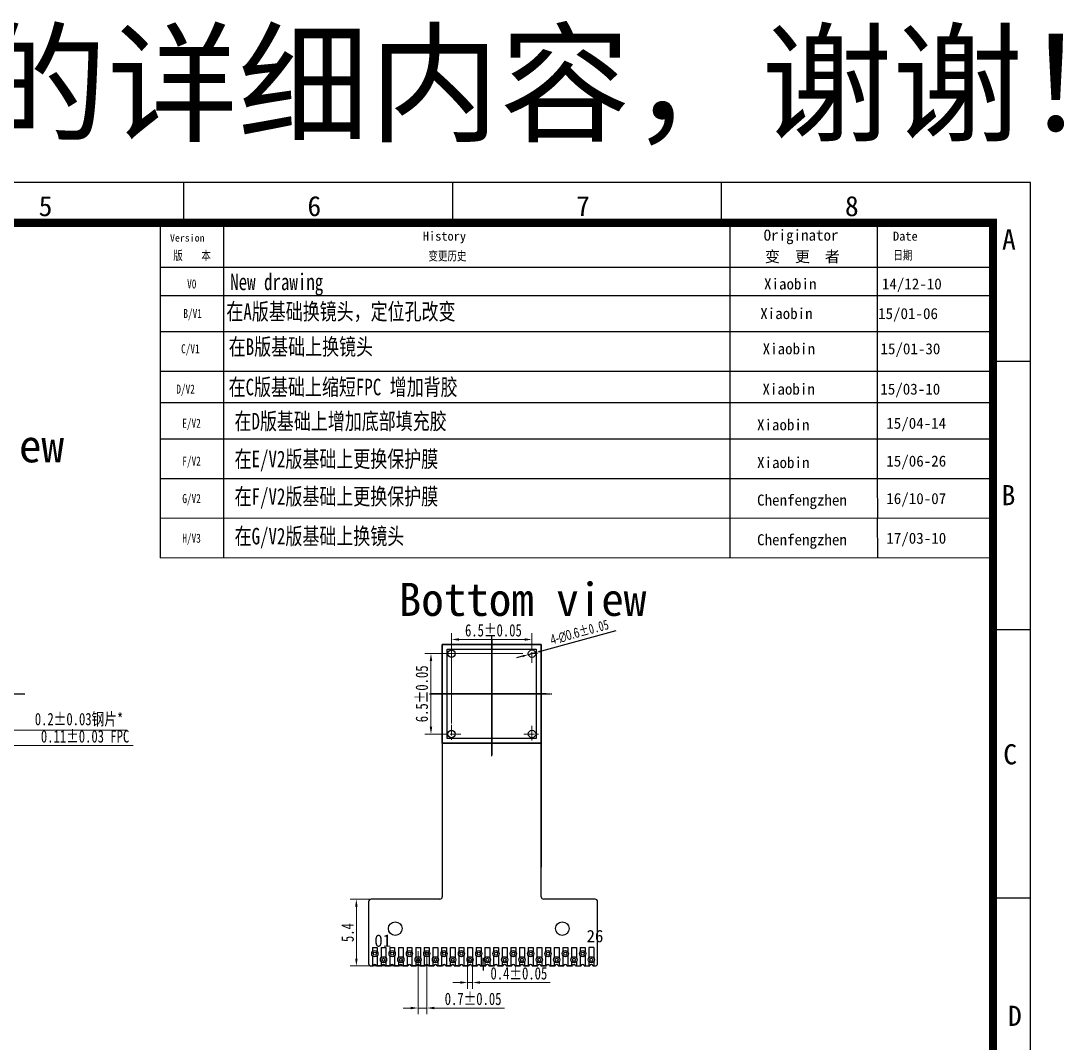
# Model space of a CAD drawing. Extents: x 388 to 571, y 205 to 344.
# Drawn here: x 486.7 to 571, y 261.4 to 344.1 of the extents above; entities that cross this region are included whole.
import ezdxf

# ---------------------------------------------------------------- set-up
doc = ezdxf.new("R2010")
doc.units = 0
doc.header["$LTSCALE"] = 23.1
doc.header["$MEASUREMENT"] = 0
for name, pattern in [('CENTER', [0.6, 0.375, -0.075, 0.075, -0.075]), ('DASHED', [0.2, 0.1, -0.1]), ('JIS_02_0.7', [1.35, 0.75, -0.6])]:
    doc.linetypes.add(name, pattern=pattern)
doc.layers.get('0').update_dxf_attribs({"linetype": 'CONTINUOUS'})
doc.layers.get('Defpoints').update_dxf_attribs({"linetype": 'CONTINUOUS'})
doc.layers.add('3_SOLID_GEOM', color=7, linetype='CONTINUOUS')
doc.layers.add('OUTLINE', color=7, linetype='CONTINUOUS')
doc.layers.add('中心线', color=1, linetype='CENTER', lineweight=9)
doc.layers.add('标注', color=3, linetype='CONTINUOUS', lineweight=9)
doc.styles.get("Standard").update_dxf_attribs({"font": 'txt', "width": 0.8})
doc.styles.add('style1', font='NSimSun.ttf')
doc.styles.add('TEXTSTYLE_1', font='txt', dxfattribs={"width": 0.75})
doc.styles.add('宋体', font='txt', dxfattribs={"width": 0.75})
doc.styles.add('样式 1', font='SimSun.ttf', dxfattribs={"width": 0.75})
doc.dimstyles.new('ISO-25$0', dxfattribs={"dimscale": 0, "dimtxt": 1, "dimasz": 0.6, "dimexe": 0.5, "dimexo": 0.3, "dimgap": 0.2, "dimtad": 1, "dimrnd": 0.0005, "dimdsep": 46, "dimtxsty": '样式 1', "dimcen": 2.5, "dimclrd": 3, "dimclre": 3, "dimclrt": 3, "dimazin": 0, "dimtfac": 1, "dimtmove": 0, "dimatfit": 3, "dimfxl": 0, "dimlwd": 9, "dimlwe": 9, "dimarcsym": 0})
doc.dimstyles.new('ISO-25$3', dxfattribs={"dimtxt": 0.8, "dimasz": 0.5, "dimexe": 0.3, "dimexo": 0.2, "dimgap": 0.2, "dimtad": 1, "dimdsep": 46, "dimtxsty": '样式 1', "dimcen": 0.6, "dimclrd": 3, "dimclre": 3, "dimclrt": 3, "dimadec": 0, "dimazin": 0, "dimtp": 0.1, "dimtm": 0.1, "dimtfac": 1, "dimtmove": 0, "dimatfit": 3, "dimfxl": 0, "dimarcsym": 0})

# ---------------------------------------------------------------- blocks, each defined once
blk = doc.blocks.new('*D23')
at = {"layer": '3_SOLID_GEOM', "color": 3, "lineweight": 9}
for p, q in [((517.471, 273.056), (513.303, 273.056)), ((513.803, 272.456), (513.803, 268.256)), ((517.446, 267.656), (513.303, 267.656))]:
    blk.add_line(p, q, dxfattribs=at)
at = {"layer": '3_SOLID_GEOM', "color": 3}
for points in [[(513.703, 272.456), (513.903, 272.456), (513.803, 273.056)], [(513.703, 268.256), (513.903, 268.256), (513.803, 267.656)]]:
    blk.add_solid(points, dxfattribs=at)
at = {"layer": 'Defpoints', "color": 0}
for p in [(517.771, 273.056), (513.803, 267.656), (517.746, 267.656)]:
    blk.add_point(p, dxfattribs=at)
at = {"layer": '3_SOLID_GEOM', "color": 3, "insert": (513.103, 270.356), "char_height": 1, "attachment_point": 5, "rotation": 90, "style": '样式 1'}
blk.add_mtext('5.4', dxfattribs=at)
blk = doc.blocks.new('*D24')
at = {"layer": '3_SOLID_GEOM', "color": 3, "lineweight": 9}
for p, q in [((522.796, 268.519), (522.796, 265.82)), ((523.196, 268.431), (523.196, 265.82)), ((522.196, 266.32), (521.596, 266.32)), ((522.796, 266.32), (523.196, 266.32)), ((523.796, 266.32), (529.48, 266.32))]:
    blk.add_line(p, q, dxfattribs=at)
at = {"layer": '3_SOLID_GEOM', "color": 3}
for points in [[(522.196, 266.42), (522.196, 266.22), (522.796, 266.32)], [(523.796, 266.42), (523.796, 266.22), (523.196, 266.32)]]:
    blk.add_solid(points, dxfattribs=at)
at = {"layer": 'Defpoints', "color": 0}
for p in [(522.796, 268.819), (523.196, 268.731), (523.196, 266.32)]:
    blk.add_point(p, dxfattribs=at)
at = {"layer": '3_SOLID_GEOM', "color": 3, "insert": (526.938, 267.056), "char_height": 1, "attachment_point": 5, "style": '样式 1'}
blk.add_mtext('0.4%%p0.05', dxfattribs=at)
blk = doc.blocks.new('*D25')
at = {"layer": '3_SOLID_GEOM', "color": 3, "lineweight": 9}
for p, q in [((518.796, 268.856), (518.796, 263.757)), ((519.496, 268.856), (519.496, 263.757)), ((518.196, 264.257), (517.596, 264.257)), ((518.796, 264.257), (519.496, 264.257)), ((520.096, 264.257), (525.78, 264.257))]:
    blk.add_line(p, q, dxfattribs=at)
at = {"layer": '3_SOLID_GEOM', "color": 3}
for points in [[(518.196, 264.357), (518.196, 264.157), (518.796, 264.257)], [(520.096, 264.357), (520.096, 264.157), (519.496, 264.257)]]:
    blk.add_solid(points, dxfattribs=at)
at = {"layer": 'Defpoints', "color": 0}
for p in [(518.796, 269.156), (519.496, 269.156), (519.496, 264.257)]:
    blk.add_point(p, dxfattribs=at)
at = {"layer": '3_SOLID_GEOM', "color": 3, "insert": (523.238, 264.993), "char_height": 1, "attachment_point": 5, "style": '样式 1'}
blk.add_mtext('0.7%%p0.05', dxfattribs=at)
blk = doc.blocks.new('*D30')
at = {"layer": 'Defpoints', "color": 0, "linetype": 'ByBlock'}
for p in [(485.324, 286.709), (485.524, 286.051), (485.324, 285.646)]:
    blk.add_point(p, dxfattribs=at)
at = {"layer": '标注', "color": 3, "linetype": 'ByBlock', "lineweight": 9}
for p, q in [((484.724, 286.709), (484.124, 286.709)), ((485.324, 285.946), (485.324, 287.209)), ((485.324, 286.709), (485.524, 286.709)), ((485.524, 286.351), (485.524, 287.209)), ((486.124, 286.709), (495.274, 286.709))]:
    blk.add_line(p, q, dxfattribs=at)
at = {"layer": '标注', "color": 3, "linetype": 'ByBlock'}
for points in [[(484.724, 286.809), (484.724, 286.609), (485.324, 286.709)], [(486.124, 286.809), (486.124, 286.609), (485.524, 286.709)]]:
    blk.add_solid(points, dxfattribs=at)
at = {"layer": '标注', "color": 3, "linetype": 'ByBlock', "insert": (491.387, 287.559), "char_height": 1, "attachment_point": 5, "style": '样式 1'}
blk.add_mtext('0.2%%P0.03钢片{\\C1;*}', dxfattribs=at)
blk = doc.blocks.new('*D31')
at = {"layer": 'Defpoints', "color": 0, "linetype": 'ByBlock'}
for p in [(485.214, 285.743), (485.214, 285.474), (485.324, 285.761)]:
    blk.add_point(p, dxfattribs=at)
at = {"layer": '标注', "color": 3, "linetype": 'ByBlock', "lineweight": 9}
for p, q in [((484.614, 285.474), (484.014, 285.474)), ((485.214, 285.474), (485.324, 285.474)), ((485.214, 285.443), (485.214, 284.974)), ((485.324, 285.461), (485.324, 284.974)), ((485.924, 285.474), (495.766, 285.474))]:
    blk.add_line(p, q, dxfattribs=at)
at = {"layer": '标注', "color": 3, "linetype": 'ByBlock'}
for points in [[(484.614, 285.574), (484.614, 285.374), (485.214, 285.474)], [(485.924, 285.574), (485.924, 285.374), (485.324, 285.474)]]:
    blk.add_solid(points, dxfattribs=at)
at = {"layer": '标注', "color": 3, "linetype": 'ByBlock', "insert": (491.876, 286.21), "char_height": 1, "attachment_point": 5, "style": '样式 1'}
blk.add_mtext('0.11%%P0.03 FPC{\\C1; }', dxfattribs=at)
blk = doc.blocks.new('*D73')
at = {"layer": 'Defpoints', "color": 0}
for p in [(527.996, 294.049), (527.996, 292.914), (521.496, 286.95)]:
    blk.add_point(p, dxfattribs=at)
at = {"layer": '标注', "color": 3, "lineweight": 9}
for p, q in [((521.496, 287.25), (521.496, 294.549)), ((527.996, 293.214), (527.996, 294.549)), ((522.096, 294.049), (527.396, 294.049))]:
    blk.add_line(p, q, dxfattribs=at)
at = {"layer": '标注', "color": 3}
for points in [[(522.096, 294.149), (522.096, 293.949), (521.496, 294.049)], [(527.396, 294.149), (527.396, 293.949), (527.996, 294.049)]]:
    blk.add_solid(points, dxfattribs=at)
at = {"layer": '标注', "color": 3, "insert": (524.88, 294.785), "char_height": 1, "attachment_point": 5, "style": '样式 1'}
blk.add_mtext('6.5%%P0.05', dxfattribs=at)
blk = doc.blocks.new('*D74')
at = {"layer": 'Defpoints', "color": 0}
for p in [(519.833, 292.906), (527.566, 292.906), (521.496, 286.406)]:
    blk.add_point(p, dxfattribs=at)
at = {"layer": '标注', "color": 3, "lineweight": 9}
for p, q in [((527.266, 292.906), (519.333, 292.906)), ((519.833, 287.006), (519.833, 292.306)), ((521.196, 286.406), (519.333, 286.406))]:
    blk.add_line(p, q, dxfattribs=at)
at = {"layer": '标注', "color": 3}
for points in [[(519.733, 292.306), (519.933, 292.306), (519.833, 292.906)], [(519.733, 287.006), (519.933, 287.006), (519.833, 286.406)]]:
    blk.add_solid(points, dxfattribs=at)
at = {"layer": '标注', "color": 3, "insert": (519.096, 289.656), "char_height": 1, "attachment_point": 5, "rotation": 90, "style": '样式 1'}
blk.add_mtext('6.5%%P0.05', dxfattribs=at)
blk = doc.blocks.new('*D79')
at = {"layer": '3_SOLID_GEOM', "color": 3, "lineweight": -2}
for p, q in [((534.764, 294.76), (528.768, 293.117)), ((527.225, 292.695), (526.742, 292.563)), ((527.707, 292.827), (528.286, 292.985))]:
    blk.add_line(p, q, dxfattribs=at)
at = {"layer": '3_SOLID_GEOM', "color": 3}
for points in [[(527.203, 292.775), (527.247, 292.614), (527.707, 292.827)], [(528.746, 293.198), (528.79, 293.037), (528.286, 292.985)]]:
    blk.add_solid(points, dxfattribs=at)
at = {"layer": 'Defpoints', "color": 0}
for p in [(527.707, 292.827), (528.286, 292.985)]:
    blk.add_point(p, dxfattribs=at)
at = {"layer": '3_SOLID_GEOM', "color": 3, "insert": (531.836, 294.629), "char_height": 0.8, "attachment_point": 5, "rotation": 15.31569, "style": '样式 1'}
blk.add_mtext('{\\fGulim|b0|i0|c129|p34;4-∅0.6}%%P0.05', dxfattribs=at)

msp = doc.modelspace()

# ---------------------------------------------------------------- linework, layer by layer
at = {"color": 0, "linetype": 'Continuous'}
for p, q in [((568.292, 330.986), (388.001, 330.986)), ((499.87, 327.729), (499.87, 330.986)), ((521.593, 327.729), (521.593, 330.986)), ((543.315, 327.729), (543.315, 330.986)), ((568.292, 204.812), (568.292, 330.986)), ((497.948, 327.729), (497.948, 321.818)), ((503.063, 327.729), (503.063, 315.746)), ((543.977, 327.729), (543.977, 315.746)), ((555.91, 327.729), (555.91, 315.746)), ((565.257, 324.126), (497.948, 324.126)), ((565.257, 321.818), (497.948, 321.818)), ((565.038, 316.546), (568.292, 316.546)), ((565.038, 294.85), (568.292, 294.85)), ((565.038, 273.155), (568.292, 273.155))]:
    msp.add_line(p, q, dxfattribs=at)
at = {"color": 1}
for p, q in [((524.746, 284.627), (524.746, 294.343)), ((524.746, 289.656), (524.746, 294.156)), ((524.746, 294.047), (524.746, 284.729)), ((524.746, 293.656), (524.746, 285.656)), ((524.746, 293.656), (524.746, 285.841)), ((519.718, 289.656), (529.433, 289.656)), ((529.137, 289.656), (519.819, 289.656)), ((524.746, 289.656), (520.246, 289.656)), ((524.746, 289.656), (520.246, 289.656)), ((524.746, 289.656), (520.246, 289.656)), ((529.095, 289.656), (520.397, 289.656)), ((520.397, 289.656), (529.095, 289.656)), ((529.095, 289.656), (520.397, 289.656)), ((520.397, 289.656), (529.095, 289.656)), ((529.095, 289.656), (520.397, 289.656)), ((520.397, 289.656), (529.095, 289.656)), ((520.746, 289.656), (528.746, 289.656)), ((528.746, 289.656), (520.746, 289.656)), ((520.746, 289.656), (528.746, 289.656)), ((528.746, 289.656), (520.746, 289.656)), ((520.746, 289.656), (528.746, 289.656)), ((528.746, 289.656), (520.746, 289.656)), ((528.746, 289.656), (520.931, 289.656))]:
    msp.add_line(p, q, dxfattribs=at)
for p, q in [((520.746, 285.656), (520.746, 293.656)), ((520.746, 293.656), (528.746, 293.656)), ((528.746, 293.656), (528.746, 285.656)), ((528.746, 285.656), (520.746, 285.656)), ((515.096, 269.156), (515.096, 268.806)), ((515.496, 269.156), (515.496, 268.806)), ((515.796, 269.156), (515.796, 268.306)), ((516.196, 269.156), (516.196, 268.306)), ((516.496, 269.156), (516.496, 268.806)), ((516.896, 269.156), (516.896, 268.806)), ((517.196, 269.156), (517.196, 268.306)), ((517.596, 269.156), (517.596, 268.306)), ((517.896, 269.156), (517.896, 268.806)), ((518.296, 269.156), (518.296, 268.806)), ((518.596, 269.156), (518.596, 268.306)), ((518.996, 269.156), (518.996, 268.306)), ((519.296, 269.156), (519.296, 268.806)), ((519.696, 269.156), (519.696, 268.806)), ((519.996, 269.156), (519.996, 268.306)), ((520.396, 269.156), (520.396, 268.306)), ((520.696, 269.156), (520.696, 268.806)), ((521.096, 269.156), (521.096, 268.806)), ((521.396, 269.156), (521.396, 268.306)), ((521.796, 269.156), (521.796, 268.306)), ((522.096, 269.156), (522.096, 268.806)), ((522.496, 269.156), (522.496, 268.806)), ((522.796, 269.156), (522.796, 268.306)), ((523.196, 269.156), (523.196, 268.306)), ((523.496, 269.156), (523.496, 268.806)), ((523.896, 269.156), (523.896, 268.806)), ((524.196, 269.156), (524.196, 268.306)), ((524.596, 269.156), (524.596, 268.306)), ((524.896, 269.156), (524.896, 268.806)), ((525.296, 269.156), (525.296, 268.806)), ((525.596, 269.156), (525.596, 268.306)), ((525.996, 269.156), (525.996, 268.306)), ((526.296, 269.156), (526.296, 268.806)), ((526.696, 269.156), (526.696, 268.806)), ((526.996, 269.156), (526.996, 268.306)), ((527.396, 269.156), (527.396, 268.306)), ((527.696, 269.156), (527.696, 268.806)), ((528.096, 269.156), (528.096, 268.806)), ((528.396, 269.156), (528.396, 268.306)), ((528.796, 269.156), (528.796, 268.306)), ((529.096, 269.156), (529.096, 268.806)), ((529.496, 269.156), (529.496, 268.806)), ((529.796, 269.156), (529.796, 268.306)), ((530.196, 269.156), (530.196, 268.306)), ((530.496, 269.156), (530.496, 268.806)), ((530.896, 269.156), (530.896, 268.806)), ((531.196, 269.156), (531.196, 268.306)), ((531.596, 269.156), (531.596, 268.306)), ((531.896, 269.156), (531.896, 268.806)), ((532.296, 269.156), (532.296, 268.806)), ((532.596, 269.156), (532.596, 268.306)), ((532.996, 269.156), (532.996, 268.306)), ((515.096, 268.506), (515.096, 267.656)), ((515.496, 268.506), (515.496, 267.656)), ((516.496, 268.506), (516.496, 267.656)), ((516.896, 268.506), (516.896, 267.656)), ((517.896, 268.506), (517.896, 267.656)), ((518.296, 268.506), (518.296, 267.656)), ((519.296, 268.506), (519.296, 267.656)), ((519.696, 268.506), (519.696, 267.656)), ((520.696, 268.506), (520.696, 267.656)), ((521.096, 268.506), (521.096, 267.656)), ((522.096, 268.506), (522.096, 267.656)), ((522.496, 268.506), (522.496, 267.656)), ((523.496, 268.506), (523.496, 267.656)), ((523.896, 268.506), (523.896, 267.656)), ((524.896, 268.506), (524.896, 267.656)), ((525.296, 268.506), (525.296, 267.656)), ((526.296, 268.506), (526.296, 267.656)), ((526.696, 268.506), (526.696, 267.656)), ((527.696, 268.506), (527.696, 267.656)), ((528.096, 268.506), (528.096, 267.656)), ((529.096, 268.506), (529.096, 267.656)), ((529.496, 268.506), (529.496, 267.656)), ((530.496, 268.506), (530.496, 267.656)), ((530.896, 268.506), (530.896, 267.656)), ((531.896, 268.506), (531.896, 267.656)), ((532.296, 268.506), (532.296, 267.656)), ((515.796, 268.006), (515.796, 267.656)), ((516.196, 268.006), (516.196, 267.656)), ((517.196, 268.006), (517.196, 267.656)), ((517.596, 268.006), (517.596, 267.656)), ((518.596, 268.006), (518.596, 267.656)), ((518.996, 268.006), (518.996, 267.656)), ((519.996, 268.006), (519.996, 267.656)), ((520.396, 268.006), (520.396, 267.656)), ((521.396, 268.006), (521.396, 267.656)), ((521.796, 268.006), (521.796, 267.656)), ((522.796, 268.006), (522.796, 267.656)), ((523.196, 268.006), (523.196, 267.656)), ((524.196, 268.006), (524.196, 267.656)), ((524.596, 268.006), (524.596, 267.656)), ((525.596, 268.006), (525.596, 267.656)), ((525.996, 268.006), (525.996, 267.656)), ((526.996, 268.006), (526.996, 267.656)), ((527.396, 268.006), (527.396, 267.656)), ((528.396, 268.006), (528.396, 267.656)), ((528.796, 268.006), (528.796, 267.656)), ((529.796, 268.006), (529.796, 267.656)), ((530.196, 268.006), (530.196, 267.656)), ((531.196, 268.006), (531.196, 267.656)), ((531.596, 268.006), (531.596, 267.656)), ((532.596, 268.006), (532.596, 267.656)), ((532.996, 268.006), (532.996, 267.656))]:
    msp.add_line(p, q)
at = {"color": 0}
for p, q in [((524.746, 294.156), (524.746, 294.156)), ((520.246, 289.656), (520.246, 289.656)), ((520.246, 289.656), (520.246, 289.656)), ((520.246, 289.656), (520.246, 289.656)), ((524.746, 285.984), (524.746, 285.489))]:
    msp.add_line(p, q, dxfattribs=at)
at = {"color": 0, "linetype": 'JIS_02_0.7', "ltscale": 0.0001}
for p, q in [((524.746, 293.656), (524.746, 293.256)), ((524.746, 293.656), (524.746, 293.256)), ((520.746, 289.656), (521.146, 289.656)), ((520.746, 289.656), (521.146, 289.656)), ((520.746, 289.656), (521.146, 289.656)), ((520.746, 289.656), (521.146, 289.656)), ((520.746, 289.656), (521.146, 289.656)), ((520.746, 289.656), (521.146, 289.656))]:
    msp.add_line(p, q, dxfattribs=at)
at = {"color": 1, "linetype": 'JIS_02_0.7', "ltscale": 0.0001}
for p, q in [((524.746, 285.656), (524.746, 293.656)), ((524.746, 293.656), (524.746, 285.656)), ((524.746, 292.806), (524.746, 286.506)), ((519.891, 289.656), (529.637, 289.656)), ((519.891, 289.656), (529.637, 289.656)), ((519.891, 289.656), (529.637, 289.656)), ((528.746, 289.656), (520.746, 289.656)), ((528.746, 289.656), (520.746, 289.656)), ((528.746, 289.656), (520.746, 289.656)), ((528.746, 289.656), (520.746, 289.656)), ((524.746, 289.656), (520.846, 289.656)), ((521.596, 289.656), (527.896, 289.656)), ((521.596, 289.656), (527.896, 289.656)), ((527.896, 289.656), (521.596, 289.656)), ((521.596, 289.656), (527.896, 289.656)), ((524.746, 289.656), (524.746, 285.756)), ((524.746, 289.656), (524.746, 285.756))]:
    msp.add_line(p, q, dxfattribs=at)
at = {"color": 1, "linetype": 'CENTER'}
for p, q in [((524.746, 293.256), (524.746, 286.056)), ((524.746, 293.256), (524.746, 286.056)), ((521.146, 289.656), (528.346, 289.656)), ((521.146, 289.656), (528.346, 289.656)), ((528.346, 289.656), (521.146, 289.656)), ((528.346, 289.656), (521.146, 289.656)), ((521.146, 289.656), (528.346, 289.656)), ((521.171, 289.656), (528.071, 289.656)), ((521.171, 289.656), (528.071, 289.656)), ((521.171, 289.656), (528.071, 289.656))]:
    msp.add_line(p, q, dxfattribs=at)
at = {"color": 0, "linetype": 'DASHED'}
for p, q in [((524.746, 292.201), (524.746, 292.201)), ((524.746, 292.201), (524.746, 292.201)), ((522.202, 289.656), (522.202, 289.656)), ((522.202, 289.656), (522.202, 289.656)), ((522.202, 289.656), (522.202, 289.656)), ((522.202, 289.656), (522.202, 289.656)), ((522.202, 289.656), (522.202, 289.656)), ((522.202, 289.656), (522.202, 289.656)), ((527.291, 289.656), (527.291, 289.656)), ((527.291, 289.656), (527.291, 289.656)), ((527.291, 289.656), (527.291, 289.656)), ((524.746, 287.112), (524.746, 287.112))]:
    msp.add_line(p, q, dxfattribs=at)
for points in [[(520.746, 285.656), (528.746, 285.656), (528.746, 293.656), (520.746, 293.656)], [(520.746, 293.656), (520.746, 285.656), (528.746, 285.656), (528.746, 293.656)], [(520.746, 285.656), (528.746, 285.656), (528.746, 293.656), (520.746, 293.656)], [(520.746, 293.656), (520.746, 285.656), (528.746, 285.656), (528.746, 293.656)], [(520.746, 285.656), (528.746, 285.656), (528.746, 293.656), (520.746, 293.656)], [(520.746, 293.656), (520.746, 285.656), (528.746, 285.656), (528.746, 293.656)]]:
    msp.add_lwpolyline(points, close=True)
for p in [(524.746, 292.406), (524.746, 292.406), (524.746, 292.406), (524.746, 292.406), (524.746, 292.406), (524.746, 292.406), (524.746, 292.406), (524.746, 292.406), (524.746, 292.406), (524.746, 292.406), (524.746, 292.406), (524.746, 292.406), (521.996, 289.656), (521.996, 289.656), (521.996, 289.656), (521.996, 289.656), (521.996, 289.656), (521.996, 289.656), (521.996, 289.656), (521.996, 289.656), (521.996, 289.656), (521.996, 289.656), (521.996, 289.656), (521.996, 289.656), (527.496, 289.656), (527.496, 289.656), (527.496, 289.656), (527.496, 289.656), (527.496, 289.656), (527.496, 289.656), (527.496, 289.656), (527.496, 289.656), (527.496, 289.656), (527.496, 289.656), (527.496, 289.656), (527.496, 289.656), (524.746, 286.906), (524.746, 286.906), (524.746, 286.906), (524.746, 286.906), (524.746, 286.906), (524.746, 286.906), (524.746, 286.906), (524.746, 286.906), (524.746, 286.906), (524.746, 286.906), (524.746, 286.906), (524.746, 286.906)]:
    msp.add_point(p, dxfattribs=at)
at = {"layer": '3_SOLID_GEOM'}
for p, q in [((497.948, 321.818), (497.948, 318.933)), ((497.948, 318.933), (565.257, 318.933)), ((497.948, 318.933), (497.948, 315.746)), ((497.948, 315.746), (565.257, 315.746)), ((497.948, 315.746), (497.948, 311.661)), ((503.063, 315.746), (503.063, 311.661)), ((543.977, 315.746), (543.977, 311.661)), ((555.91, 315.746), (555.91, 311.661)), ((497.948, 313.2), (565.257, 313.2)), ((497.948, 311.661), (497.948, 307.074)), ((503.063, 311.661), (503.063, 307.074)), ((543.977, 311.661), (543.977, 307.074)), ((555.91, 311.661), (555.91, 307.074)), ((497.948, 310.263), (565.257, 310.263)), ((497.948, 307.074), (565.257, 307.074)), ((497.948, 307.074), (497.95, 300.662)), ((503.063, 307.074), (503.073, 303.87)), ((543.977, 307.074), (543.988, 300.68)), ((555.91, 307.074), (555.92, 303.89)), ((497.948, 303.868), (565.257, 303.894)), ((503.063, 303.868), (503.073, 300.664)), ((555.91, 303.868), (555.92, 300.684)), ((497.948, 300.662), (565.257, 300.688)), ((528.746, 293.656), (520.746, 293.656)), ((520.746, 293.656), (520.746, 285.656)), ((528.746, 293.656), (520.746, 293.656)), ((520.746, 293.656), (520.746, 275.655)), ((528.746, 293.656), (520.746, 293.656)), ((520.746, 293.656), (520.746, 285.656)), ((528.746, 293.656), (520.746, 293.656)), ((520.746, 293.656), (520.746, 275.655)), ((528.746, 293.656), (520.746, 293.656)), ((520.746, 293.656), (520.746, 285.656)), ((528.746, 293.656), (520.746, 293.656)), ((528.746, 285.656), (528.746, 293.656)), ((528.746, 293.656), (528.746, 275.655)), ((528.746, 285.656), (528.746, 293.656)), ((528.746, 293.656), (528.746, 275.655)), ((528.746, 285.656), (528.746, 293.656)), ((520.746, 290.656), (520.746, 273.256)), ((520.746, 290.656), (520.746, 273.256)), ((528.746, 273.256), (528.746, 290.656)), ((528.746, 273.256), (528.746, 290.656)), ((520.746, 285.656), (528.746, 285.656)), ((528.746, 285.656), (520.746, 285.656)), ((520.746, 285.656), (528.746, 285.656)), ((528.746, 285.656), (520.746, 285.656)), ((520.746, 285.656), (528.746, 285.656)), ((528.746, 285.656), (520.746, 285.656)), ((514.796, 272.856), (514.796, 267.856)), ((520.546, 273.056), (514.996, 273.056)), ((533.096, 273.056), (528.946, 273.056)), ((533.296, 267.856), (533.296, 272.856)), ((515.096, 269.156), (515.496, 269.156)), ((515.796, 269.156), (516.196, 269.156)), ((516.496, 269.156), (516.896, 269.156)), ((517.196, 269.156), (517.596, 269.156)), ((517.896, 269.156), (518.296, 269.156)), ((518.596, 269.156), (518.996, 269.156)), ((519.296, 269.156), (519.696, 269.156)), ((519.996, 269.156), (520.396, 269.156)), ((520.696, 269.156), (521.096, 269.156)), ((521.396, 269.156), (521.796, 269.156)), ((522.096, 269.156), (522.496, 269.156)), ((522.796, 269.156), (523.196, 269.156)), ((523.496, 269.156), (523.896, 269.156)), ((524.196, 269.156), (524.596, 269.156)), ((524.896, 269.156), (525.296, 269.156)), ((525.596, 269.156), (525.996, 269.156)), ((526.296, 269.156), (526.696, 269.156)), ((526.996, 269.156), (527.396, 269.156)), ((527.696, 269.156), (528.096, 269.156)), ((528.396, 269.156), (528.796, 269.156)), ((529.096, 269.156), (529.496, 269.156)), ((529.796, 269.156), (530.196, 269.156)), ((530.496, 269.156), (530.896, 269.156)), ((531.196, 269.156), (531.596, 269.156)), ((531.896, 269.156), (532.296, 269.156)), ((532.996, 269.156), (532.596, 269.156)), ((524.046, 267.656), (524.046, 268.306)), ((514.996, 267.656), (515.171, 267.656)), ((515.096, 267.656), (515.171, 267.656)), ((515.421, 267.656), (515.871, 267.656)), ((515.421, 267.656), (515.496, 267.656)), ((515.796, 267.656), (515.496, 267.656)), ((515.796, 267.656), (515.871, 267.656)), ((516.121, 267.656), (516.571, 267.656)), ((516.121, 267.656), (516.196, 267.656)), ((516.496, 267.656), (516.196, 267.656)), ((516.496, 267.656), (516.571, 267.656)), ((516.821, 267.656), (517.271, 267.656)), ((516.821, 267.656), (516.896, 267.656)), ((517.196, 267.656), (516.896, 267.656)), ((516.896, 267.656), (517.271, 267.656)), ((517.196, 267.656), (517.271, 267.656)), ((517.521, 267.656), (517.971, 267.656)), ((517.521, 267.656), (517.596, 267.656)), ((517.521, 267.656), (517.971, 267.656)), ((517.896, 267.656), (517.596, 267.656)), ((517.896, 267.656), (517.971, 267.656)), ((518.221, 267.656), (518.671, 267.656)), ((518.221, 267.656), (518.296, 267.656)), ((518.221, 267.656), (518.596, 267.656)), ((518.596, 267.656), (518.296, 267.656)), ((518.596, 267.656), (518.671, 267.656)), ((518.921, 267.656), (519.371, 267.656)), ((518.921, 267.656), (518.996, 267.656)), ((519.296, 267.656), (518.996, 267.656)), ((519.296, 267.656), (519.371, 267.656)), ((519.621, 267.656), (520.071, 267.656)), ((519.621, 267.656), (519.696, 267.656)), ((519.996, 267.656), (519.696, 267.656)), ((519.996, 267.656), (520.071, 267.656)), ((520.321, 267.656), (520.771, 267.656)), ((520.321, 267.656), (520.396, 267.656)), ((520.696, 267.656), (520.396, 267.656)), ((520.696, 267.656), (520.771, 267.656)), ((521.021, 267.656), (521.471, 267.656)), ((521.021, 267.656), (521.096, 267.656)), ((521.396, 267.656), (521.096, 267.656)), ((521.396, 267.656), (521.471, 267.656)), ((521.721, 267.656), (522.171, 267.656)), ((521.721, 267.656), (521.796, 267.656)), ((522.096, 267.656), (521.796, 267.656)), ((522.096, 267.656), (522.171, 267.656)), ((522.421, 267.656), (522.871, 267.656)), ((522.421, 267.656), (522.496, 267.656)), ((522.796, 267.656), (522.496, 267.656)), ((522.796, 267.656), (522.871, 267.656)), ((523.121, 267.656), (523.571, 267.656)), ((523.121, 267.656), (523.196, 267.656)), ((523.496, 267.656), (523.196, 267.656)), ((523.496, 267.656), (523.571, 267.656)), ((523.821, 267.656), (524.271, 267.656)), ((523.821, 267.656), (523.896, 267.656)), ((524.196, 267.656), (523.896, 267.656)), ((524.046, 267.656), (524.046, 267.279)), ((524.196, 267.656), (524.271, 267.656)), ((524.521, 267.656), (524.971, 267.656)), ((524.521, 267.656), (524.596, 267.656)), ((524.896, 267.656), (524.596, 267.656)), ((524.896, 267.656), (524.971, 267.656)), ((525.221, 267.656), (525.671, 267.656)), ((525.221, 267.656), (525.296, 267.656)), ((525.596, 267.656), (525.296, 267.656)), ((525.596, 267.656), (525.671, 267.656)), ((525.921, 267.656), (526.371, 267.656)), ((525.921, 267.656), (525.996, 267.656)), ((526.296, 267.656), (525.996, 267.656)), ((526.296, 267.656), (526.371, 267.656)), ((526.621, 267.656), (527.071, 267.656)), ((526.621, 267.656), (526.696, 267.656)), ((526.996, 267.656), (526.696, 267.656)), ((526.996, 267.656), (527.071, 267.656)), ((527.321, 267.656), (527.771, 267.656)), ((527.321, 267.656), (527.396, 267.656)), ((527.696, 267.656), (527.396, 267.656)), ((527.696, 267.656), (527.771, 267.656)), ((528.021, 267.656), (528.471, 267.656)), ((528.021, 267.656), (528.096, 267.656)), ((528.396, 267.656), (528.096, 267.656)), ((528.396, 267.656), (528.471, 267.656)), ((528.721, 267.656), (529.171, 267.656)), ((528.721, 267.656), (528.796, 267.656)), ((529.096, 267.656), (528.796, 267.656)), ((529.096, 267.656), (529.171, 267.656)), ((529.421, 267.656), (529.871, 267.656)), ((529.421, 267.656), (529.496, 267.656)), ((529.796, 267.656), (529.496, 267.656)), ((529.796, 267.656), (529.871, 267.656)), ((530.121, 267.656), (530.571, 267.656)), ((530.121, 267.656), (530.196, 267.656)), ((530.496, 267.656), (530.196, 267.656)), ((530.496, 267.656), (530.571, 267.656)), ((530.821, 267.656), (531.271, 267.656)), ((530.821, 267.656), (530.896, 267.656)), ((531.196, 267.656), (530.896, 267.656)), ((531.196, 267.656), (531.271, 267.656)), ((531.521, 267.656), (531.971, 267.656)), ((531.521, 267.656), (531.896, 267.656)), ((531.896, 267.656), (531.971, 267.656)), ((532.221, 267.656), (532.671, 267.656)), ((532.221, 267.656), (532.296, 267.656)), ((532.921, 267.656), (533.096, 267.656))]:
    msp.add_line(p, q, dxfattribs=at)
at = {"layer": '3_SOLID_GEOM', "color": 1}
for p, q in [((524.746, 285.656), (524.746, 293.656)), ((521.146, 293.256), (528.346, 293.256)), ((521.146, 286.056), (521.146, 293.256)), ((524.746, 293.256), (524.746, 286.056)), ((524.746, 292.906), (524.746, 286.406)), ((524.746, 286.406), (524.746, 292.906)), ((524.746, 292.656), (524.746, 286.656)), ((524.746, 286.656), (524.746, 292.656)), ((528.346, 293.256), (528.346, 286.056)), ((481.564, 289.656), (487.019, 289.656)), ((528.746, 289.656), (520.746, 289.656)), ((528.746, 289.656), (520.746, 289.656)), ((528.746, 289.656), (520.746, 289.656)), ((521.146, 289.656), (528.346, 289.656)), ((527.996, 289.656), (521.496, 289.656)), ((527.996, 289.656), (521.496, 289.656)), ((527.996, 289.656), (521.496, 289.656)), ((527.996, 289.656), (521.496, 289.656)), ((527.996, 289.656), (521.496, 289.656)), ((527.996, 289.656), (521.496, 289.656)), ((527.746, 289.656), (521.746, 289.656)), ((527.746, 289.656), (521.746, 289.656)), ((527.746, 289.656), (521.746, 289.656)), ((523.306, 289.656), (526.38, 289.656)), ((528.346, 286.056), (521.146, 286.056))]:
    msp.add_line(p, q, dxfattribs=at)
at = {"layer": '3_SOLID_GEOM', "color": 1, "linetype": 'DASHED'}
msp.add_line((528.49, 289.656), (519.268, 289.656), dxfattribs=at)
msp.add_line((528.49, 289.656), (519.268, 289.656), dxfattribs=at)
msp.add_line((528.49, 289.656), (519.268, 289.656), dxfattribs=at)
at = {"layer": '3_SOLID_GEOM', "color": 0}
for p, q in [((520.746, 289.656), (528.746, 289.656)), ((520.746, 289.656), (528.746, 289.656)), ((520.746, 289.656), (528.746, 289.656)), ((532.296, 267.656), (532.446, 267.656))]:
    msp.add_line(p, q, dxfattribs=at)
at = {"layer": '3_SOLID_GEOM'}
for centre, radius in [((521.496, 292.906), 0.3), ((527.996, 292.906), 0.3), ((521.496, 286.406), 0.3), ((527.996, 286.406), 0.3), ((516.946, 270.676), 0.55), ((530.446, 270.676), 0.55), ((515.296, 268.656), 0.25), ((515.296, 268.656), 0.125), ((515.996, 268.156), 0.25), ((515.996, 268.156), 0.125), ((516.696, 268.656), 0.25), ((516.696, 268.656), 0.125), ((517.396, 268.156), 0.25), ((517.396, 268.156), 0.125), ((518.096, 268.656), 0.25), ((518.096, 268.656), 0.125), ((518.796, 268.156), 0.25), ((518.796, 268.156), 0.125), ((519.496, 268.656), 0.25), ((519.496, 268.656), 0.125), ((520.196, 268.156), 0.25), ((520.196, 268.156), 0.125), ((520.896, 268.656), 0.25), ((520.896, 268.656), 0.125), ((521.596, 268.156), 0.25), ((521.596, 268.156), 0.125), ((522.296, 268.656), 0.25), ((522.296, 268.656), 0.125), ((522.996, 268.156), 0.25), ((522.996, 268.156), 0.125), ((523.696, 268.656), 0.25), ((523.696, 268.656), 0.125), ((524.396, 268.156), 0.25), ((524.396, 268.156), 0.125), ((525.096, 268.656), 0.25), ((525.096, 268.656), 0.125), ((525.796, 268.156), 0.25), ((525.796, 268.156), 0.125), ((526.496, 268.656), 0.25), ((526.496, 268.656), 0.125), ((527.196, 268.156), 0.25), ((527.196, 268.156), 0.125), ((527.896, 268.656), 0.25), ((527.896, 268.656), 0.125), ((528.596, 268.156), 0.25), ((528.596, 268.156), 0.125), ((529.296, 268.656), 0.25), ((529.296, 268.656), 0.125), ((529.996, 268.156), 0.25), ((529.996, 268.156), 0.125), ((530.696, 268.656), 0.25), ((530.696, 268.656), 0.125), ((531.396, 268.156), 0.25), ((531.396, 268.156), 0.125), ((532.096, 268.656), 0.25), ((532.096, 268.656), 0.125), ((532.796, 268.156), 0.25), ((532.796, 268.156), 0.125)]:
    msp.add_circle(centre, radius, dxfattribs=at)
for centre, radius, start, end in [((520.546, 273.256), 0.2, 270, 0), ((528.946, 273.256), 0.2, 180, 270), ((514.996, 272.856), 0.2, 90, 180), ((533.096, 272.856), 0.2, 0, 90), ((514.996, 267.856), 0.2, 180, 270), ((515.296, 267.656), 0.125, 0, 180), ((515.996, 267.656), 0.125, 0, 180), ((516.696, 267.656), 0.125, 0, 180), ((517.396, 267.656), 0.125, 0, 180), ((518.096, 267.656), 0.125, 0, 180), ((518.796, 267.656), 0.125, 0, 180), ((519.496, 267.656), 0.125, 0, 180), ((520.196, 267.656), 0.125, 0, 180), ((520.896, 267.656), 0.125, 0, 180), ((521.596, 267.656), 0.125, 0, 180), ((522.296, 267.656), 0.125, 0, 180), ((522.996, 267.656), 0.125, 0, 180), ((523.696, 267.656), 0.125, 0, 180), ((524.396, 267.656), 0.125, 0, 180), ((525.096, 267.656), 0.125, 0, 180), ((525.796, 267.656), 0.125, 0, 180), ((526.496, 267.656), 0.125, 0, 180), ((527.196, 267.656), 0.125, 0, 180), ((527.896, 267.656), 0.125, 0, 180), ((528.596, 267.656), 0.125, 0, 180), ((529.296, 267.656), 0.125, 0, 180), ((529.996, 267.656), 0.125, 0, 180), ((530.696, 267.656), 0.125, 0, 180), ((531.396, 267.656), 0.125, 0, 180), ((532.096, 267.656), 0.125, 0, 180), ((532.796, 267.656), 0.125, 0, 180), ((533.096, 267.856), 0.2, 270, 360)]:
    msp.add_arc(centre, radius, start, end, dxfattribs=at)
at = {"layer": 'OUTLINE', "const_width": 0.667}
msp.add_lwpolyline([(391.045, 327.729), (391.045, 207.875), (565.257, 207.875), (565.257, 327.729), (391.045, 327.729)], dxfattribs=at)
at = {"layer": '中心线', "ltscale": 0.1}
for p, q in [((524.746, 293.656), (524.746, 285.656)), ((522.146, 292.906), (521.083, 292.906)), ((521.496, 292.699), (521.496, 293.336)), ((527.885, 292.906), (528.447, 292.906)), ((527.996, 292.156), (527.996, 293.224)), ((520.496, 289.656), (528.996, 289.656)), ((528.746, 289.656), (520.746, 289.656)), ((528.746, 289.656), (520.746, 289.656)), ((528.746, 289.656), (520.746, 289.656)), ((521.496, 287.156), (521.496, 285.846)), ((527.996, 287.056), (527.996, 285.89)), ((522.246, 286.406), (520.746, 286.406)), ((527.346, 286.406), (528.511, 286.406))]:
    msp.add_line(p, q, dxfattribs=at)

# ---------------------------------------------------------------- texts
at = {"color": 0, "linetype": 'Continuous', "style": 'TEXTSTYLE_1'}
for s, p in [('5', (488.127, 328.272)), ('6', (509.85, 328.272)), ('7', (531.572, 328.272)), ('8', (553.295, 328.272)), ('A', (565.993, 325.574)), ('B', (565.96, 304.907)), ('C', (566.092, 283.955)), ('D', (566.473, 262.812))]:
    msp.add_text(s, height=1.627, dxfattribs=at).set_placement(p)
at = {"linetype": 'Continuous', "style": 'style1'}
for s, height, p in [('Originator', 0.8895, (546.722, 326.29)), ('Xiaobin', 0.8895, (546.753, 322.345)), ('14/12-10', 0.8895, (556.277, 322.345)), ('Xiaobin', 0.8895, (546.447, 319.951)), ('15/01-06', 0.8895, (555.971, 319.951)), ('Xiaobin', 0.8895, (546.64, 317.103)), ('15/01-30', 0.8895, (556.164, 317.103)), ('Xiaobin', 0.8895, (546.627, 313.845)), ('15/03-10', 0.8895, (556.151, 313.845)), ('15/04-14', 0.8895, (556.631, 311.081)), ('Xiaobin', 0.8895, (546.185, 310.958)), ('Xiaobin', 0.8895, (546.19, 307.906)), ('15/06-26', 0.8895, (556.636, 308.028)), ('Chenfengzhen', 0.88949, (546.19, 304.874)), ('16/10-07', 0.8895, (556.636, 304.997)), ('17/03-10', 0.8895, (556.636, 301.79)), ('Chenfengzhen', 0.88949, (546.19, 301.668))]:
    msp.add_text(s, height=height, dxfattribs=at).set_placement(p)
at = {"linetype": 'Continuous', "insert": (546.822, 325.448), "char_height": 0.88949, "width": 6.32646, "attachment_point": 1, "style": 'style1'}
msp.add_mtext('{\\fSimSun|b0|i0|c134|p2;\\C256;变  更  者}', dxfattribs=at)
at = {"color": 0, "linetype": 'Continuous', "char_height": 2.67258, "width": 73.46428, "attachment_point": 1, "style": 'style1'}
for s, insert in [('{\\Ftxt|c134;Side view}', (473.804, 311.042)), ('{\\Ftxt|c134;Bottom view}', (517.234, 298.628))]:
    msp.add_mtext(s, dxfattribs=dict(at, insert=insert))
at = {"layer": '3_SOLID_GEOM', "color": 5, "attachment_point": 1}
for s, insert, char_height, width, style in [('{\\C1;请确认模组规格表内的详细内容，谢谢！}', (387.935, 342.854), 7.752, 217.52278, 'style1'), ('{\\fSimSun|b0|i0|c134|p2;\\C256;版    本}', (499.003, 325.465), 0.73328, 4.05974, '宋体'), ('{\\fSimSun|b0|i0|c134|p2;\\C256;变更历史}', (519.624, 325.421), 0.73328, 3.2049, '宋体'), ('{\\fSimSun|b0|i0|c134|p2;\\C256;日期}', (557.208, 325.487), 0.73328, 3.32595, '宋体'), ('{\\fSimSun|b1|i0|c134|p2;\\C256;   V\\fSimSun|b0|i0|c134|p2;0}', (499.003, 323.157), 0.73328, 2.80068, '宋体'), ('{\\fSimSun|b1|i0|c134|p2;\\C256;   B/V\\fSimSun|b0|i0|c134|p2;1}', (498.697, 320.763), 0.73328, 2.80068, '宋体'), ('{\\fSimSun|b1|i0|c134|p2;\\C256;  C/V\\fSimSun|b0|i0|c134|p2;1}', (498.89, 317.914), 0.73328, 2.80068, '宋体'), ('{\\fSimSun|b1|i0|c134|p2;\\C256; D/V\\fSimSun|b0|i0|c134|p2;2}', (498.877, 314.657), 0.73328, 2.80068, '宋体'), ('{\\fSimSun|b1|i0|c134|p2;\\C256; E/V\\fSimSun|b0|i0|c134|p2;2}', (499.357, 311.893), 0.73328, 2.80068, '宋体'), ('{\\fSimSun|b1|i0|c134|p2;\\C256; F/V\\fSimSun|b0|i0|c134|p2;2}', (499.362, 308.84), 0.73328, 2.80068, '宋体'), ('{\\fSimSun|b1|i0|c134|p2;\\C256; G/V\\fSimSun|b0|i0|c134|p2;2}', (499.362, 305.809), 0.73328, 2.80068, '宋体'), ('{\\fSimSun|b1|i0|c134|p2;\\C256; H/V\\fSimSun|b0|i0|c134|p2;3}', (499.362, 302.602), 0.73328, 2.80068, '宋体')]:
    msp.add_mtext(s, dxfattribs=dict(at, insert=insert, char_height=char_height, width=width, style=style))
at = {"layer": '3_SOLID_GEOM', "char_height": 1, "width": 2.50851, "attachment_point": 3, "style": 'style1'}
for s, insert in [('{\\C1;01}', (516.615, 270.206)), ('{\\C1;26}', (533.769, 270.572))]:
    msp.add_mtext(s, dxfattribs=dict(at, insert=insert))
at = {"layer": 'OUTLINE'}
for s, height, p in [('Version', 0.5866, (498.739, 326.218)), ('History', 0.7333, (519.176, 326.29)), ('Date', 0.7333, (557.176, 326.29))]:
    msp.add_text(s, height=height, dxfattribs=at).set_placement(p)
at = {"layer": 'OUTLINE', "style": '样式 1', "width": 0.75}
for s, height, p in [('New drawing', 1.34089, (503.601, 322.288)), ('在A版基础换镜头，定位孔改变', 1.34089, (503.296, 319.894)), ('在B版基础上换镜头', 1.3409, (503.488, 317.046)), ('在C版基础上缩短FPC 增加背胶', 1.34089, (503.475, 313.788)), ('在D版基础上增加底部填充胶', 1.34089, (503.955, 311.024)), ('在E/V2版基础上更换保护膜', 1.34089, (503.96, 307.971)), ('在F/V2版基础上更换保护膜', 1.34089, (503.96, 304.94)), ('在G/V2版基础上换镜头', 1.34089, (503.96, 301.733))]:
    msp.add_text(s, height=height, dxfattribs=at).set_placement(p)

# ---------------------------------------------------------------- dimensions: what is measured, and where the dimension line sits
at = {"layer": '3_SOLID_GEOM'}
dim = msp.add_diameter_dim_2p(p1=(527.707, 292.827), p2=(528.286, 292.985), text='{\\fGulim|b0|i0|c129|p34;4-<>}%%P0.05', dimstyle='ISO-25$3', dxfattribs=at)
dim.commit()
dim.dimension.update_dxf_attribs({"geometry": '*D79', "text_midpoint": (531.836, 294.629)})
dim = msp.add_linear_dim(base=(513.803, 267.656), p1=(517.771, 273.056), p2=(517.746, 267.656), angle=90, dimstyle='ISO-25$0', override={"dimscale": 1}, dxfattribs=at)
dim.commit()
dim.dimension.update_dxf_attribs({"geometry": '*D23', "text_midpoint": (513.103, 270.356)})
dim = msp.add_linear_dim(base=(519.496, 264.257), p1=(518.796, 269.156), p2=(519.496, 269.156), text='<>%%p0.05', dimstyle='ISO-25$0', override={"dimscale": 1}, dxfattribs=at)
dim.commit()
dim.dimension.update_dxf_attribs({"geometry": '*D25', "text_midpoint": (523.238, 264.257), "dimtype": 160})
dim = msp.add_linear_dim(base=(523.196, 266.32), p1=(522.796, 268.819), p2=(523.196, 268.731), text='<>%%p0.05', dimstyle='ISO-25$0', override={"dimscale": 1}, dxfattribs=at)
dim.commit()
dim.dimension.update_dxf_attribs({"geometry": '*D24', "text_midpoint": (526.938, 267.056)})
at = {"layer": '标注', "color": 1}
dim = msp.add_linear_dim(base=(527.996, 294.049), p1=(521.496, 286.95), p2=(527.996, 292.914), text='<>%%P0.05', dimstyle='ISO-25$0', override={"dimscale": 1}, dxfattribs=at)
dim.commit()
dim.dimension.update_dxf_attribs({"geometry": '*D73', "text_midpoint": (524.88, 294.049), "dimtype": 160})
dim = msp.add_linear_dim(base=(519.833, 292.906), p1=(521.496, 286.406), p2=(527.566, 292.906), angle=90, text='<>%%P0.05', dimstyle='ISO-25$0', override={"dimscale": 1}, dxfattribs=at)
dim.commit()
dim.dimension.update_dxf_attribs({"geometry": '*D74', "text_midpoint": (519.833, 289.656), "dimtype": 160})
at = {"layer": '标注', "color": 0, "linetype": 'ByBlock'}
for base, p1, p2, text, picture, middle in [((485.214, 285.474), (485.324, 285.761), (485.214, 285.743), '<>%%P0.03 FPC{\\C1; }', '*D31', (491.876, 285.474)), ((485.324, 286.709), (485.524, 286.051), (485.324, 285.646), '<>%%P0.03钢片{\\C1;*}', '*D30', (491.387, 286.709))]:
    dim = msp.add_linear_dim(base=base, p1=p1, p2=p2, angle=180, text=text, dimstyle='ISO-25$0', override={"dimscale": 1}, dxfattribs=at)
    dim.commit()
    dim.dimension.update_dxf_attribs({"geometry": picture, "text_midpoint": middle, "dimtype": 160})

doc.saveas('drawing.dxf')
